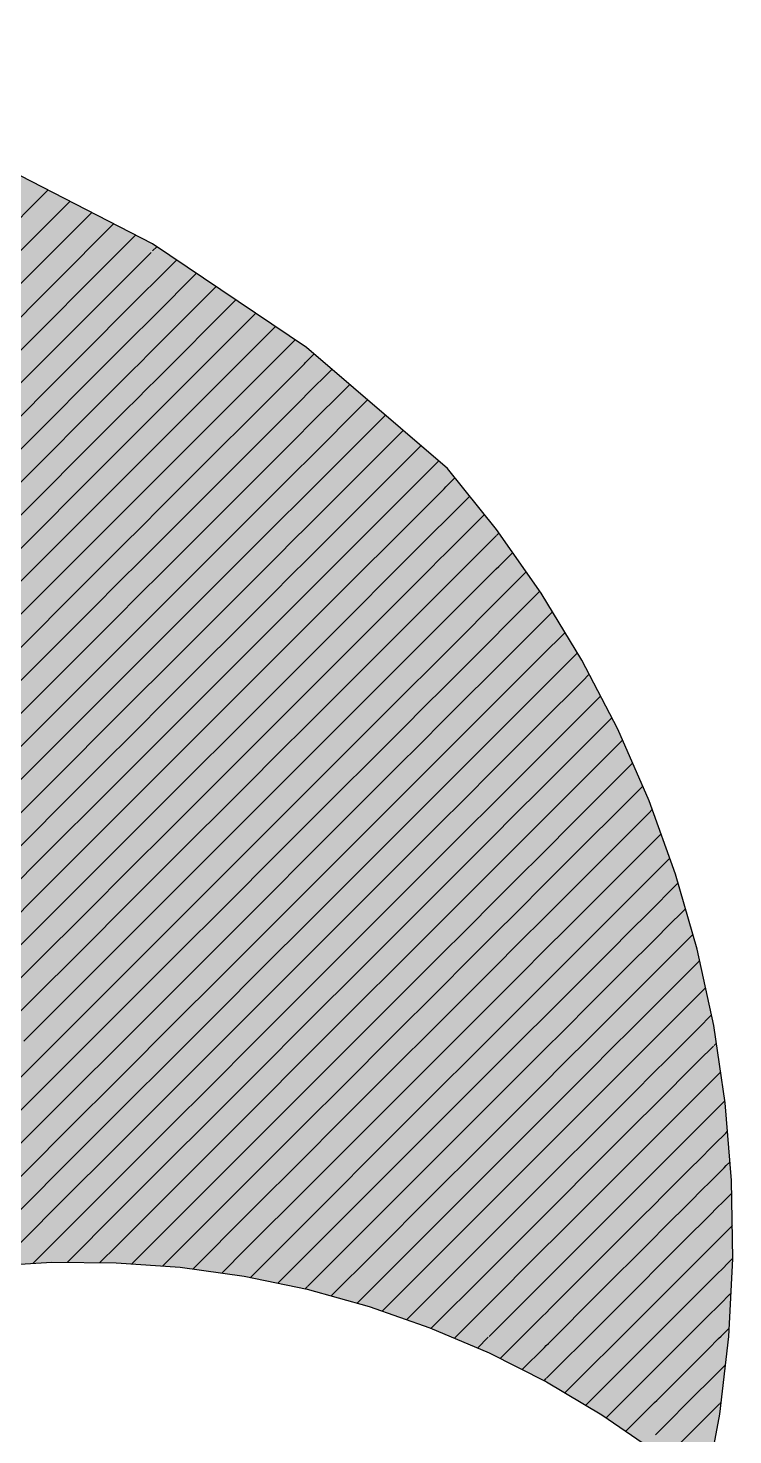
# Model space of a CAD drawing. Extents: x 0 to 7795, y 0 to 4205.
# Drawn here: x 7320.82 to 7328.35, y 790.5 to 805.54 of the extents above; entities that cross this region are included whole.
import ezdxf

# ---------------------------------------------------------------- set-up
doc = ezdxf.new("R2010")
doc.units = 0
doc.header["$MEASUREMENT"] = 0
doc.layers.add('MTH-CARIMBO-TXT1', color=1, linetype='CONTINUOUS')

msp = doc.modelspace()

# ---------------------------------------------------------------- linework, layer by layer
at = {"layer": 'MTH-CARIMBO-TXT1', "linetype": 'Continuous'}
for p, q in [((7320.378875, 803.154874), (7321.029385, 803.805384)), ((7320.379012, 802.801458), (7321.263076, 803.685521)), ((7320.37915, 802.448042), (7321.496767, 803.565659)), ((7320.379287, 802.094626), (7321.730457, 803.445796)), ((7320.379425, 801.74121), (7321.964148, 803.325934)), ((7322.147698, 803.15593), (7322.192854, 803.201086)), ((7320.379562, 801.387794), (7322.130412, 803.138644)), ((7322.157068, 802.811746), (7322.404243, 803.058922)), ((7322.166438, 802.467563), (7322.615633, 802.916758)), ((7322.062447, 802.717125), (7322.09818, 802.752858)), ((7322.09818, 802.752858), (7322.129624, 802.784303)), ((7322.129624, 802.784303), (7322.157068, 802.811746)), ((7322.175808, 802.123379), (7322.827022, 802.774594)), ((7320.3797, 801.034378), (7322.062447, 802.717125)), ((7322.185177, 801.779196), (7323.038411, 802.63243)), ((7322.116564, 802.417689), (7322.166438, 802.467563)), ((7322.194547, 801.435012), (7323.249801, 802.490266)), ((7320.379837, 800.680962), (7321.994482, 802.295607)), ((7321.994482, 802.295607), (7322.05942, 802.360545)), ((7322.05942, 802.360545), (7322.116564, 802.417689)), ((7322.203917, 801.090829), (7323.46119, 802.348102)), ((7322.213287, 800.746645), (7323.672579, 802.205938)), ((7322.02066, 801.968232), (7322.103504, 802.051076)), ((7322.103504, 802.051076), (7322.175808, 802.123379)), ((7323.793657, 801.973462), (7323.874866, 802.054671)), ((7320.379975, 800.327546), (7321.926517, 801.874088)), ((7321.926517, 801.874088), (7322.02066, 801.968232)), ((7322.222657, 800.402462), (7323.769537, 801.949342)), ((7323.769537, 801.949342), (7323.782671, 801.962476)), ((7323.782671, 801.962476), (7323.793657, 801.973462)), ((7323.793822, 801.620074), (7324.064967, 801.891219)), ((7321.9819, 801.575918), (7322.090444, 801.684462)), ((7322.090444, 801.684462), (7322.185177, 801.779196)), ((7323.793987, 801.266685), (7324.255068, 801.727766)), ((7321.858552, 801.45257), (7321.9819, 801.575918)), ((7322.232027, 800.058278), (7323.713287, 801.539539)), ((7323.713287, 801.539539), (7323.757141, 801.583392)), ((7323.757141, 801.583392), (7323.793822, 801.620074)), ((7323.794152, 800.913296), (7324.445169, 801.564313)), ((7320.380112, 799.974131), (7321.858552, 801.45257)), ((7322.077383, 801.317848), (7322.194547, 801.435012)), ((7323.794316, 800.559908), (7324.635269, 801.400861)), ((7321.94314, 801.183605), (7322.077383, 801.317848)), ((7323.73161, 801.204309), (7323.793987, 801.266685)), ((7323.794481, 800.206519), (7324.82537, 801.237408)), ((7321.790586, 801.031052), (7321.94314, 801.183605)), ((7322.064323, 800.951235), (7322.203917, 801.090829)), ((7322.241397, 799.714095), (7323.657037, 801.129735)), ((7323.657037, 801.129735), (7323.73161, 801.204309)), ((7320.38025, 799.620715), (7321.790586, 801.031052)), ((7321.90438, 800.791292), (7322.064323, 800.951235)), ((7323.794646, 799.85313), (7325.015471, 801.073956)), ((7321.722621, 800.609533), (7321.90438, 800.791292)), ((7323.600787, 800.719932), (7323.70608, 800.825225)), ((7323.70608, 800.825225), (7323.794152, 800.913296)), ((7323.794811, 799.499742), (7325.205572, 800.910503)), ((7322.051263, 800.584621), (7322.213287, 800.746645)), ((7322.250767, 799.369911), (7323.600787, 800.719932)), ((7325.262553, 800.613931), (7325.281005, 800.632382)), ((7325.281005, 800.632382), (7325.295713, 800.647091)), ((7325.295713, 800.647091), (7325.307492, 800.65887)), ((7325.307492, 800.65887), (7325.379245, 800.730623)), ((7320.380387, 799.267299), (7321.722621, 800.609533)), ((7321.86562, 800.398979), (7322.051263, 800.584621)), ((7323.68055, 800.446141), (7323.794316, 800.559908)), ((7323.794975, 799.146353), (7325.262553, 800.613931)), ((7325.323336, 800.32116), (7325.536883, 800.534708)), ((7321.654656, 800.188015), (7321.86562, 800.398979)), ((7322.038203, 800.218008), (7322.222657, 800.402462)), ((7323.544538, 800.310129), (7323.68055, 800.446141)), ((7325.339179, 799.98345), (7325.694521, 800.338792)), ((7320.380524, 798.913883), (7321.654656, 800.188015)), ((7321.82686, 800.006665), (7322.038203, 800.218008)), ((7322.260137, 799.025728), (7323.544538, 800.310129)), ((7323.655019, 800.067057), (7323.794481, 800.206519)), ((7323.79514, 798.792965), (7325.18959, 800.187415)), ((7325.18959, 800.187415), (7325.244504, 800.242329)), ((7325.244504, 800.242329), (7325.28828, 800.286104)), ((7325.28828, 800.286104), (7325.323336, 800.32116)), ((7322.025143, 799.851394), (7322.232027, 800.058278)), ((7323.488288, 799.900326), (7323.655019, 800.067057)), ((7325.355023, 799.645741), (7325.822159, 800.112877)), ((7325.826409, 800.117127), (7325.849931, 800.140648)), ((7321.586691, 799.766496), (7321.82686, 800.006665)), ((7322.269507, 798.681544), (7323.488288, 799.900326)), ((7325.208004, 799.852275), (7325.280846, 799.925117)), ((7325.280846, 799.925117), (7325.339179, 799.98345)), ((7325.845972, 799.783136), (7325.99562, 799.932784)), ((7320.380662, 798.560467), (7321.586691, 799.766496)), ((7321.7881, 799.614352), (7322.025143, 799.851394)), ((7323.629489, 799.687973), (7323.794646, 799.85313)), ((7323.795305, 798.439576), (7325.116628, 799.760899)), ((7325.116628, 799.760899), (7325.208004, 799.852275)), ((7325.370867, 799.308031), (7325.818932, 799.756096)), ((7325.818932, 799.756096), (7325.845972, 799.783136)), ((7325.865534, 799.449145), (7326.141308, 799.724919)), ((7321.518726, 799.344978), (7321.7881, 799.614352)), ((7322.012083, 799.484781), (7322.241397, 799.714095)), ((7323.432038, 799.490523), (7323.629489, 799.687973)), ((7325.273413, 799.56413), (7325.355023, 799.645741)), ((7321.74934, 799.222039), (7322.012083, 799.484781)), ((7322.278876, 798.337361), (7323.432038, 799.490523)), ((7323.603958, 799.30889), (7323.794811, 799.499742)), ((7325.043665, 799.334382), (7325.171504, 799.462222)), ((7325.171504, 799.462222), (7325.273413, 799.56413)), ((7325.815704, 799.399315), (7325.865534, 799.449145)), ((7325.885096, 799.115153), (7326.286997, 799.517055)), ((7320.380799, 798.207051), (7321.518726, 799.344978)), ((7321.999023, 799.118167), (7322.250767, 799.369911)), ((7323.375788, 799.080719), (7323.603958, 799.30889)), ((7323.79547, 798.086187), (7325.043665, 799.334382)), ((7325.265979, 799.203143), (7325.370867, 799.308031)), ((7325.38671, 798.970321), (7325.815704, 799.399315)), ((7326.303908, 799.180412), (7326.421702, 799.298206)), ((7321.450761, 798.923459), (7321.74934, 799.222039)), ((7323.578428, 798.929806), (7323.794975, 799.146353)), ((7325.135004, 799.072168), (7325.265979, 799.203143)), ((7325.904658, 798.781162), (7326.303908, 799.180412)), ((7321.710581, 798.829725), (7321.999023, 799.118167)), ((7321.985962, 798.751554), (7322.260137, 799.025728)), ((7322.288246, 797.993177), (7323.375788, 799.080719)), ((7324.970702, 798.907866), (7325.135004, 799.072168)), ((7325.402554, 798.632611), (7325.812477, 799.042534)), ((7325.812477, 799.042534), (7325.885096, 799.115153)), ((7326.306193, 798.829144), (7326.555159, 799.07811)), ((7320.380937, 797.853635), (7321.450761, 798.923459)), ((7321.382796, 798.501941), (7321.710581, 798.829725)), ((7323.319538, 798.670916), (7323.578428, 798.929806)), ((7323.795634, 797.732799), (7324.970702, 798.907866)), ((7325.098504, 798.682114), (7325.258546, 798.842157)), ((7325.258546, 798.842157), (7325.38671, 798.970321)), ((7325.92422, 798.447171), (7326.306193, 798.829144)), ((7326.308479, 798.477876), (7326.688617, 798.858014)), ((7321.671821, 798.437412), (7321.985962, 798.751554)), ((7321.972902, 798.38494), (7322.269507, 798.681544)), ((7323.552898, 798.550722), (7323.79514, 798.792965)), ((7324.897739, 798.48135), (7325.098504, 798.682114)), ((7325.418397, 798.294901), (7325.80925, 798.685754)), ((7325.80925, 798.685754), (7325.904658, 798.781162)), ((7322.297616, 797.648994), (7323.319538, 798.670916)), ((7323.263289, 798.261113), (7323.552898, 798.550722)), ((7325.251112, 798.48117), (7325.402554, 798.632611)), ((7326.310764, 798.126608), (7326.722734, 798.538578)), ((7326.722734, 798.538578), (7326.740634, 798.556478)), ((7326.740634, 798.556478), (7326.813798, 798.629641)), ((7320.381074, 797.500219), (7321.382796, 798.501941)), ((7321.314831, 798.080423), (7321.671821, 798.437412)), ((7321.633061, 798.045099), (7321.972902, 798.38494)), ((7323.527367, 798.171638), (7323.795305, 798.439576)), ((7323.795799, 797.37941), (7324.897739, 798.48135)), ((7325.062003, 798.292061), (7325.251112, 798.48117)), ((7325.806022, 798.328973), (7325.92422, 798.447171)), ((7325.943783, 798.11318), (7326.308479, 798.477876)), ((7326.749761, 798.212051), (7326.934619, 798.39691)), ((7321.959842, 798.018327), (7322.278876, 798.337361)), ((7322.306986, 797.304811), (7323.263289, 798.261113)), ((7324.824776, 798.054834), (7325.062003, 798.292061)), ((7325.243679, 798.120183), (7325.418397, 798.294901)), ((7325.434241, 797.957191), (7325.806022, 798.328973)), ((7320.381212, 797.146803), (7321.314831, 798.080423)), ((7323.207039, 797.85131), (7323.527367, 798.171638)), ((7323.501837, 797.792555), (7323.79547, 798.086187)), ((7325.025503, 797.902007), (7325.243679, 798.120183)), ((7325.802795, 797.972192), (7325.943783, 798.11318)), ((7325.963345, 797.779189), (7326.310764, 798.126608)), ((7326.31305, 797.77534), (7326.704533, 798.166824)), ((7326.704533, 798.166824), (7326.749761, 798.212051)), ((7326.758887, 797.867625), (7327.055441, 798.164178)), ((7321.246866, 797.658904), (7321.633061, 798.045099)), ((7321.594301, 797.652785), (7321.959842, 798.018327)), ((7321.946782, 797.651713), (7322.288246, 797.993177)), ((7323.795964, 797.026021), (7324.824776, 798.054834)), ((7325.236245, 797.759196), (7325.434241, 797.957191)), ((7325.450084, 797.619481), (7325.802795, 797.972192)), ((7327.127417, 797.882601), (7327.170047, 797.92523)), ((7322.316356, 796.960627), (7323.207039, 797.85131)), ((7323.150789, 797.441507), (7323.501837, 797.792555)), ((7324.751813, 797.628317), (7325.025503, 797.902007)), ((7325.799567, 797.615411), (7325.963345, 797.779189)), ((7325.982907, 797.445198), (7326.31305, 797.77534)), ((7326.315335, 797.424073), (7326.686332, 797.795069)), ((7326.686332, 797.795069), (7326.758887, 797.867625)), ((7326.768014, 797.523198), (7327.115287, 797.870471)), ((7327.115287, 797.870471), (7327.127417, 797.882601)), ((7320.381349, 796.793387), (7321.246866, 797.658904)), ((7321.178901, 797.237386), (7321.594301, 797.652785)), ((7321.555541, 797.260472), (7321.946782, 797.651713)), ((7321.933722, 797.2851), (7322.297616, 797.648994)), ((7323.476307, 797.413471), (7323.795634, 797.732799)), ((7323.796129, 796.672633), (7324.751813, 797.628317)), ((7324.989003, 797.511953), (7325.236245, 797.759196)), ((7325.228812, 797.398209), (7325.450084, 797.619481)), ((7327.144695, 797.546325), (7327.277691, 797.679321)), ((7324.67885, 797.201801), (7324.989003, 797.511953)), ((7325.465928, 797.281772), (7325.799567, 797.615411)), ((7326.668131, 797.423315), (7326.768014, 797.523198)), ((7326.777141, 797.178771), (7327.106852, 797.508482)), ((7327.106852, 797.508482), (7327.144695, 797.546325)), ((7322.325726, 796.616444), (7323.150789, 797.441507)), ((7323.094539, 797.031704), (7323.476307, 797.413471)), ((7323.450776, 797.034387), (7323.795799, 797.37941)), ((7324.952503, 797.1219), (7325.228812, 797.398209)), ((7325.79634, 797.25863), (7325.982907, 797.445198)), ((7326.002469, 797.111206), (7326.315335, 797.424073)), ((7326.317621, 797.072805), (7326.668131, 797.423315)), ((7327.161972, 797.210049), (7327.385335, 797.433412)), ((7320.381487, 796.439971), (7321.178901, 797.237386)), ((7321.110936, 796.815867), (7321.555541, 797.260472)), ((7321.516781, 796.868159), (7321.933722, 797.2851)), ((7321.920662, 796.918486), (7322.306986, 797.304811)), ((7323.796293, 796.319244), (7324.67885, 797.201801)), ((7325.221378, 797.037222), (7325.465928, 797.281772)), ((7325.481771, 796.944062), (7325.79634, 797.25863)), ((7326.64993, 797.05156), (7326.777141, 797.178771)), ((7327.098417, 797.146494), (7327.161972, 797.210049)), ((7327.455126, 797.14965), (7327.487953, 797.182477)), ((7322.335096, 796.27226), (7323.094539, 797.031704)), ((7323.038289, 796.6219), (7323.450776, 797.034387)), ((7323.425246, 796.655303), (7323.795964, 797.026021)), ((7324.605887, 796.775285), (7324.952503, 797.1219)), ((7324.916002, 796.731846), (7325.221378, 797.037222)), ((7325.793112, 796.901849), (7326.002469, 797.111206)), ((7326.022031, 796.777215), (7326.317621, 797.072805)), ((7326.319907, 796.721537), (7326.64993, 797.05156)), ((7326.786267, 796.834344), (7327.098417, 797.146494)), ((7327.17925, 796.873774), (7327.455126, 797.14965)), ((7321.042971, 796.394349), (7321.516781, 796.868159)), ((7321.478021, 796.475845), (7321.920662, 796.918486)), ((7321.907601, 796.551872), (7322.316356, 796.960627)), ((7325.213944, 796.676235), (7325.481771, 796.944062)), ((7325.497615, 796.606352), (7325.793112, 796.901849)), ((7327.089982, 796.784505), (7327.17925, 796.873774)), ((7327.458241, 796.799211), (7327.581718, 796.922688)), ((7320.381624, 796.086555), (7321.110936, 796.815867)), ((7323.796458, 795.965855), (7324.605887, 796.775285)), ((7324.532925, 796.348768), (7324.916002, 796.731846)), ((7325.789885, 796.545069), (7326.022031, 796.777215)), ((7326.041594, 796.443224), (7326.319907, 796.721537)), ((7326.631729, 796.679805), (7326.786267, 796.834344)), ((7326.795394, 796.489917), (7327.089982, 796.784505)), ((7327.196528, 796.537498), (7327.458241, 796.799211)), ((7321.894541, 796.185259), (7322.325726, 796.616444)), ((7322.344466, 795.928077), (7323.038289, 796.6219)), ((7322.98204, 796.212097), (7323.425246, 796.655303)), ((7323.399715, 796.276219), (7323.796129, 796.672633)), ((7324.879502, 796.341793), (7325.213944, 796.676235)), ((7325.206511, 796.315248), (7325.497615, 796.606352)), ((7326.322192, 796.370269), (7326.631729, 796.679805)), ((7327.461357, 796.448773), (7327.675483, 796.6629)), ((7320.975006, 795.972831), (7321.478021, 796.475845)), ((7321.439261, 796.083532), (7321.907601, 796.551872)), ((7325.513458, 796.268642), (7325.789885, 796.545069)), ((7325.786657, 796.188288), (7326.041594, 796.443224)), ((7326.613527, 796.308051), (7326.795394, 796.489917)), ((7326.80452, 796.14549), (7327.081547, 796.422517)), ((7327.081547, 796.422517), (7327.196528, 796.537498)), ((7327.213806, 796.201223), (7327.461357, 796.448773)), ((7320.381762, 795.733139), (7321.042971, 796.394349)), ((7321.881481, 795.818645), (7322.335096, 796.27226)), ((7322.92579, 795.802294), (7323.399715, 796.276219)), ((7323.374185, 795.897136), (7323.796293, 796.319244)), ((7323.796623, 795.612467), (7324.532925, 796.348768)), ((7324.459962, 795.922252), (7324.879502, 796.341793)), ((7324.843002, 795.951739), (7325.206511, 796.315248)), ((7325.199077, 795.954261), (7325.513458, 796.268642)), ((7326.061156, 796.109233), (7326.322192, 796.370269)), ((7326.324478, 796.019001), (7326.613527, 796.308051)), ((7327.464472, 796.098335), (7327.732907, 796.36677)), ((7327.732907, 796.36677), (7327.742926, 796.376789)), ((7327.742926, 796.376789), (7327.764228, 796.398092)), ((7321.400501, 795.691219), (7321.894541, 796.185259)), ((7322.353836, 795.583893), (7322.98204, 796.212097)), ((7325.529302, 795.930932), (7325.786657, 796.188288)), ((7326.595326, 795.936296), (7326.80452, 796.14549)), ((7327.073112, 796.060528), (7327.213806, 796.201223)), ((7327.759233, 796.039543), (7327.843221, 796.123531)), ((7320.381899, 795.379724), (7320.975006, 795.972831)), ((7320.907041, 795.551312), (7321.439261, 796.083532)), ((7323.348655, 795.518052), (7323.796458, 795.965855)), ((7325.78343, 795.831507), (7326.061156, 796.109233)), ((7326.080718, 795.775242), (7326.324478, 796.019001)), ((7326.813647, 795.801063), (7327.073112, 796.060528)), ((7327.231084, 795.864947), (7327.464472, 796.098335)), ((7327.467587, 795.747897), (7327.719733, 796.000043)), ((7327.719733, 796.000043), (7327.759233, 796.039543)), ((7321.361741, 795.298906), (7321.881481, 795.818645)), ((7321.868421, 795.452032), (7322.344466, 795.928077)), ((7322.86954, 795.392491), (7323.374185, 795.897136)), ((7323.796788, 795.259078), (7324.459962, 795.922252)), ((7324.386999, 795.495736), (7324.843002, 795.951739)), ((7324.806502, 795.561685), (7325.199077, 795.954261)), ((7325.191644, 795.593274), (7325.529302, 795.930932)), ((7325.545145, 795.593222), (7325.78343, 795.831507)), ((7326.326763, 795.667733), (7326.595326, 795.936296)), ((7327.064677, 795.69854), (7327.231084, 795.864947)), ((7327.775541, 795.702297), (7327.922214, 795.848971)), ((7320.839076, 795.129794), (7321.400501, 795.691219)), ((7322.363206, 795.23971), (7322.92579, 795.802294)), ((7325.780202, 795.474726), (7326.080718, 795.775242)), ((7326.10028, 795.44125), (7326.326763, 795.667733)), ((7326.577125, 795.564542), (7326.813647, 795.801063)), ((7326.822773, 795.456636), (7327.064677, 795.69854)), ((7327.248362, 795.528672), (7327.467587, 795.747897)), ((7327.706559, 795.633315), (7327.775541, 795.702297)), ((7320.382037, 795.026308), (7320.907041, 795.551312)), ((7321.855361, 795.085418), (7322.353836, 795.583893)), ((7322.81329, 794.982688), (7323.348655, 795.518052)), ((7323.323124, 795.138968), (7323.796623, 795.612467)), ((7324.314036, 795.06922), (7324.806502, 795.561685)), ((7324.770001, 795.171632), (7325.191644, 795.593274)), ((7325.18421, 795.232287), (7325.545145, 795.593222)), ((7326.329049, 795.316465), (7326.577125, 795.564542)), ((7327.056242, 795.336552), (7327.248362, 795.528672)), ((7327.470702, 795.397459), (7327.706559, 795.633315)), ((7327.791848, 795.365052), (7327.970394, 795.543597)), ((7327.970394, 795.543597), (7327.994561, 795.567764)), ((7321.322981, 794.906592), (7321.868421, 795.452032)), ((7322.372575, 794.895526), (7322.86954, 795.392491)), ((7323.796952, 794.90569), (7324.386999, 795.495736)), ((7325.560989, 795.255512), (7325.780202, 795.474726)), ((7325.776975, 795.117945), (7326.10028, 795.44125)), ((7326.558924, 795.192787), (7326.822773, 795.456636)), ((7327.26564, 795.192396), (7327.470702, 795.397459)), ((7327.693385, 795.266588), (7327.791848, 795.365052)), ((7320.771111, 794.708275), (7321.361741, 795.298906)), ((7321.842301, 794.718805), (7322.363206, 795.23971)), ((7323.297594, 794.759884), (7323.796788, 795.259078)), ((7324.733501, 794.781578), (7325.18421, 795.232287)), ((7325.176777, 794.8713), (7325.560989, 795.255512)), ((7326.119842, 795.107259), (7326.329049, 795.316465)), ((7326.8319, 795.11221), (7327.056242, 795.336552)), ((7327.473818, 795.047021), (7327.693385, 795.266588)), ((7327.975688, 795.195338), (7328.057657, 795.277306)), ((7320.382174, 794.672892), (7320.839076, 795.129794)), ((7321.284222, 794.514279), (7321.855361, 795.085418)), ((7322.757041, 794.572884), (7323.323124, 795.138968)), ((7323.797117, 794.552301), (7324.314036, 795.06922)), ((7324.241073, 794.642703), (7324.770001, 795.171632)), ((7325.576832, 794.917803), (7325.776975, 795.117945)), ((7325.773748, 794.761164), (7326.119842, 795.107259)), ((7326.331334, 794.965198), (7326.558924, 795.192787)), ((7326.540723, 794.821033), (7326.8319, 795.11221)), ((7327.047806, 794.974563), (7327.26564, 795.192396)), ((7327.808156, 795.027806), (7327.975688, 795.195338)), ((7322.381945, 794.551343), (7322.81329, 794.982688)), ((7325.169343, 794.510313), (7325.576832, 794.917803)), ((7326.139405, 794.773268), (7326.331334, 794.965198)), ((7326.841026, 794.767783), (7327.047806, 794.974563)), ((7327.282917, 794.856121), (7327.473818, 795.047021)), ((7327.680211, 794.899861), (7327.808156, 795.027806)), ((7327.980982, 794.847078), (7328.120753, 794.986849)), ((7320.703146, 794.286757), (7321.322981, 794.906592)), ((7321.829241, 794.352191), (7322.372575, 794.895526)), ((7323.272063, 794.380801), (7323.796952, 794.90569)), ((7324.16811, 794.216187), (7324.733501, 794.781578)), ((7324.697001, 794.391524), (7325.176777, 794.8713)), ((7325.592676, 794.580093), (7325.773748, 794.761164)), ((7325.77052, 794.404383), (7326.139405, 794.773268)), ((7326.33362, 794.61393), (7326.540723, 794.821033)), ((7326.522522, 794.449278), (7326.841026, 794.767783)), ((7327.039371, 794.612575), (7327.282917, 794.856121)), ((7327.476933, 794.696583), (7327.680211, 794.899861)), ((7327.824463, 794.69056), (7327.980982, 794.847078)), ((7321.245462, 794.121966), (7321.842301, 794.718805)), ((7322.700791, 794.163081), (7323.297594, 794.759884)), ((7323.797282, 794.198912), (7324.241073, 794.642703)), ((7326.158967, 794.439277), (7326.33362, 794.61393)), ((7326.850153, 794.423356), (7327.039371, 794.612575)), ((7327.300195, 794.519845), (7327.476933, 794.696583)), ((7327.667037, 794.533133), (7327.824463, 794.69056)), ((7327.986276, 794.498819), (7328.141444, 794.653987)), ((7328.148605, 794.661148), (7328.173292, 794.685835)), ((7320.635181, 793.865238), (7321.284222, 794.514279)), ((7321.81618, 793.985578), (7322.381945, 794.551343)), ((7322.391315, 794.207159), (7322.757041, 794.572884)), ((7323.246533, 794.001717), (7323.797117, 794.552301)), ((7324.660501, 794.001471), (7325.169343, 794.510313)), ((7325.16191, 794.149326), (7325.592676, 794.580093)), ((7327.030936, 794.250586), (7327.300195, 794.519845)), ((7327.480048, 794.346145), (7327.667037, 794.533133)), ((7327.840771, 794.353314), (7327.986276, 794.498819)), ((7321.206702, 793.729652), (7321.829241, 794.352191)), ((7322.644541, 793.753278), (7323.272063, 794.380801)), ((7324.095147, 793.789671), (7324.697001, 794.391524)), ((7325.60852, 794.242383), (7325.77052, 794.404383)), ((7325.767293, 794.047603), (7326.158967, 794.439277)), ((7326.335905, 794.262662), (7326.522522, 794.449278)), ((7326.504321, 794.077524), (7326.850153, 794.423356)), ((7327.317473, 794.183569), (7327.480048, 794.346145)), ((7327.653863, 794.166406), (7327.840771, 794.353314)), ((7328.134993, 794.293982), (7328.153899, 794.312889)), ((7328.153899, 794.312889), (7328.219074, 794.378063)), ((7321.80312, 793.618964), (7322.391315, 794.207159)), ((7322.400685, 793.862976), (7322.700791, 794.163081)), ((7323.221003, 793.622633), (7323.797282, 794.198912)), ((7323.797447, 793.845524), (7324.16811, 794.216187)), ((7325.154476, 793.788339), (7325.60852, 794.242383)), ((7326.178529, 794.105286), (7326.335905, 794.262662)), ((7326.859279, 794.078929), (7327.030936, 794.250586)), ((7327.022501, 793.888598), (7327.317473, 794.183569)), ((7327.483164, 793.995707), (7327.653863, 794.166406)), ((7327.99157, 794.150559), (7328.134993, 794.293982)), ((7320.567216, 793.44372), (7321.245462, 794.121966)), ((7324.624, 793.611417), (7325.16191, 794.149326)), ((7325.624363, 793.904673), (7325.767293, 794.047603)), ((7325.764065, 793.690822), (7326.178529, 794.105286)), ((7326.338191, 793.911394), (7326.504321, 794.077524)), ((7326.48612, 793.705769), (7326.859279, 794.078929)), ((7327.640689, 793.799678), (7327.857079, 794.016068)), ((7327.857079, 794.016068), (7327.99157, 794.150559)), ((7328.159193, 793.964629), (7328.264856, 794.070292)), ((7321.167942, 793.337339), (7321.81618, 793.985578)), ((7321.79006, 793.252351), (7322.400685, 793.862976)), ((7322.588291, 793.343475), (7323.246533, 794.001717)), ((7324.022184, 793.363155), (7324.660501, 794.001471)), ((7325.147043, 793.427353), (7325.624363, 793.904673)), ((7326.198091, 793.771294), (7326.338191, 793.911394)), ((7326.868406, 793.734502), (7327.022501, 793.888598)), ((7327.334751, 793.847294), (7327.483164, 793.995707)), ((7327.996864, 793.8023), (7328.128541, 793.933978)), ((7328.128541, 793.933978), (7328.159193, 793.964629)), ((7320.499251, 793.022202), (7321.206702, 793.729652)), ((7322.410055, 793.518792), (7322.644541, 793.753278)), ((7323.195472, 793.243549), (7323.797447, 793.845524)), ((7323.797611, 793.492135), (7324.095147, 793.789671)), ((7324.5875, 793.221364), (7325.154476, 793.788339)), ((7325.760838, 793.334041), (7326.198091, 793.771294)), ((7326.467918, 793.334015), (7326.868406, 793.734502)), ((7327.014066, 793.526609), (7327.334751, 793.847294)), ((7327.486279, 793.645268), (7327.640689, 793.799678)), ((7327.873386, 793.678822), (7327.996864, 793.8023)), ((7328.164487, 793.61637), (7328.262215, 793.714098)), ((7328.262215, 793.714098), (7328.273103, 793.724986)), ((7328.273103, 793.724986), (7328.292928, 793.74481)), ((7321.129182, 792.945026), (7321.80312, 793.618964)), ((7322.532041, 792.933672), (7323.221003, 793.622633)), ((7323.949222, 792.936638), (7324.624, 793.611417)), ((7325.139609, 793.066366), (7325.640207, 793.566963)), ((7325.640207, 793.566963), (7325.764065, 793.690822)), ((7326.217653, 793.437303), (7326.340476, 793.560126)), ((7326.340476, 793.560126), (7326.48612, 793.705769)), ((7327.352029, 793.511018), (7327.486279, 793.645268)), ((7327.627515, 793.432951), (7327.873386, 793.678822)), ((7328.002158, 793.45404), (7328.12209, 793.573973)), ((7328.12209, 793.573973), (7328.164487, 793.61637)), ((7321.777, 792.885737), (7322.410055, 793.518792)), ((7323.169942, 792.864465), (7323.797611, 793.492135)), ((7324.551, 792.83131), (7325.147043, 793.427353)), ((7325.75761, 792.97726), (7326.217653, 793.437303)), ((7326.877532, 793.390075), (7327.014066, 793.526609)), ((7327.005631, 793.164621), (7327.352029, 793.511018)), ((7327.489394, 793.29483), (7327.627515, 793.432951)), ((7327.889694, 793.341577), (7328.002158, 793.45404)), ((7328.278397, 793.376727), (7328.319606, 793.417935)), ((7320.431286, 792.600683), (7321.167942, 793.337339)), ((7322.419425, 793.174609), (7322.588291, 793.343475)), ((7323.797776, 793.138746), (7324.022184, 793.363155)), ((7325.65605, 793.229253), (7325.760838, 793.334041)), ((7326.342762, 793.208858), (7326.467918, 793.334015)), ((7326.449717, 792.96226), (7326.877532, 793.390075)), ((7327.369307, 793.174743), (7327.489394, 793.29483)), ((7327.614341, 793.066224), (7327.889694, 793.341577)), ((7328.115639, 793.213968), (7328.169781, 793.26811)), ((7328.169781, 793.26811), (7328.255764, 793.354093)), ((7328.255764, 793.354093), (7328.278397, 793.376727)), ((7321.090422, 792.552712), (7321.79006, 793.252351)), ((7321.76394, 792.519124), (7322.419425, 793.174609)), ((7322.475792, 792.523869), (7323.195472, 793.243549)), ((7323.144412, 792.485382), (7323.797776, 793.138746)), ((7323.876259, 792.510122), (7324.5875, 793.221364)), ((7325.132175, 792.705379), (7325.65605, 793.229253)), ((7326.237216, 793.103312), (7326.342762, 793.208858)), ((7326.886659, 793.045648), (7327.005631, 793.164621)), ((7326.997196, 792.802632), (7327.369307, 793.174743)), ((7328.007452, 793.105781), (7328.115639, 793.213968)), ((7324.5145, 792.441256), (7325.139609, 793.066366)), ((7325.671894, 792.891543), (7325.75761, 792.97726)), ((7325.754383, 792.620479), (7326.237216, 793.103312)), ((7326.345047, 792.85759), (7326.449717, 792.96226)), ((7326.431516, 792.590506), (7326.886659, 793.045648)), ((7327.492509, 792.944392), (7327.614341, 793.066224)), ((7327.601167, 792.699496), (7327.906001, 793.004331)), ((7327.906001, 793.004331), (7328.007452, 793.105781)), ((7328.175075, 792.919851), (7328.249313, 792.994089)), ((7328.249313, 792.994089), (7328.283691, 793.028467)), ((7328.283691, 793.028467), (7328.333634, 793.07841)), ((7320.49252, 792.308364), (7321.129182, 792.945026)), ((7321.233157, 792.341894), (7321.777, 792.885737)), ((7321.924846, 792.326476), (7322.428795, 792.830425)), ((7322.428795, 792.830425), (7322.532041, 792.933672)), ((7322.575918, 792.270442), (7323.169942, 792.864465)), ((7323.797941, 792.785358), (7323.949222, 792.936638)), ((7323.803296, 792.083606), (7324.551, 792.83131)), ((7325.124742, 792.344392), (7325.671894, 792.891543)), ((7326.256778, 792.769321), (7326.345047, 792.85759)), ((7326.988761, 792.440644), (7327.386584, 792.838467)), ((7327.386584, 792.838467), (7327.492509, 792.944392)), ((7328.012745, 792.757521), (7328.109188, 792.853964)), ((7328.109188, 792.853964), (7328.175075, 792.919851)), ((7323.192513, 792.17993), (7323.797941, 792.785358)), ((7324.477999, 792.051203), (7325.132175, 792.705379)), ((7325.751155, 792.263698), (7326.256778, 792.769321)), ((7326.413315, 792.218751), (7326.895785, 792.701221)), ((7326.895785, 792.701221), (7326.997196, 792.802632)), ((7327.495625, 792.593954), (7327.601167, 792.699496)), ((7327.587993, 792.332769), (7327.922309, 792.667085)), ((7327.922309, 792.667085), (7328.012745, 792.757521)), ((7328.242861, 792.634084), (7328.288985, 792.680208)), ((7328.288985, 792.680208), (7328.327183, 792.718405)), ((7328.327183, 792.718405), (7328.343413, 792.734635)), ((7320.868589, 792.330879), (7321.090422, 792.552712)), ((7321.584506, 792.33969), (7321.76394, 792.519124)), ((7322.438165, 792.486242), (7322.475792, 792.523869)), ((7323.798106, 792.431969), (7323.876259, 792.510122)), ((7325.117308, 791.983405), (7325.687737, 792.553834)), ((7325.687737, 792.553834), (7325.754383, 792.620479)), ((7326.27634, 792.43533), (7326.347333, 792.506323)), ((7326.347333, 792.506323), (7326.431516, 792.590506)), ((7327.403862, 792.502192), (7327.495625, 792.593954)), ((7328.102737, 792.493959), (7328.180368, 792.571591)), ((7328.180368, 792.571591), (7328.242861, 792.634084)), ((7322.254507, 792.302584), (7322.438165, 792.486242)), ((7322.886239, 792.227209), (7323.144412, 792.485382)), ((7323.485336, 792.1192), (7323.798106, 792.431969)), ((7324.056043, 791.9828), (7324.5145, 792.441256)), ((7325.747928, 791.906918), (7326.27634, 792.43533)), ((7326.395114, 791.846997), (7326.904912, 792.356795)), ((7326.904912, 792.356795), (7326.988761, 792.440644)), ((7326.980326, 792.078656), (7327.403862, 792.502192)), ((7327.938616, 792.329839), (7328.018039, 792.409262)), ((7328.018039, 792.409262), (7328.102737, 792.493959)), ((7328.294279, 792.331948), (7328.320732, 792.358401)), ((7328.320732, 792.358401), (7328.348706, 792.386376)), ((7324.601619, 791.821269), (7325.124742, 792.344392)), ((7325.124609, 791.637152), (7325.703581, 792.216124)), ((7325.703581, 792.216124), (7325.751155, 792.263698)), ((7326.349618, 792.155055), (7326.413315, 792.218751)), ((7327.42114, 792.165916), (7327.49874, 792.243516)), ((7327.49874, 792.243516), (7327.587993, 792.332769)), ((7327.574819, 791.966041), (7327.938616, 792.329839)), ((7328.096285, 792.133955), (7328.185662, 792.223332)), ((7328.185662, 792.223332), (7328.23641, 792.274079)), ((7328.23641, 792.274079), (7328.294279, 792.331948)), ((7323.778159, 792.058469), (7323.79827, 792.07858)), ((7325.7447, 791.550137), (7326.295902, 792.101339)), ((7326.295902, 792.101339), (7326.349618, 792.155055)), ((7326.914038, 792.012368), (7326.980326, 792.078656)), ((7326.971891, 791.716667), (7327.42114, 792.165916)), ((7327.954924, 791.992593), (7328.023333, 792.061002)), ((7328.023333, 792.061002), (7328.096285, 792.133955)), ((7324.332824, 791.906028), (7324.477999, 792.051203)), ((7324.863517, 791.729613), (7325.117308, 791.983405)), ((7325.719424, 791.878414), (7325.747928, 791.906918)), ((7326.376913, 791.475242), (7326.914038, 792.012368)), ((7327.501855, 791.893078), (7327.574819, 791.966041)), ((7327.561645, 791.599314), (7327.954924, 791.992593)), ((7328.190956, 791.875072), (7328.229959, 791.914075)), ((7328.229959, 791.914075), (7328.299573, 791.983689)), ((7328.299573, 791.983689), (7328.31428, 791.998396)), ((7328.31428, 791.998396), (7328.330034, 792.01415)), ((7325.372542, 791.531531), (7325.719424, 791.878414)), ((7325.861716, 791.313599), (7326.315465, 791.767347)), ((7326.315465, 791.767347), (7326.351904, 791.803787)), ((7326.351904, 791.803787), (7326.395114, 791.846997)), ((7326.963456, 791.354679), (7327.438418, 791.829641)), ((7327.438418, 791.829641), (7327.501855, 791.893078)), ((7328.028627, 791.712743), (7328.089834, 791.77395)), ((7328.089834, 791.77395), (7328.190956, 791.875072)), ((7326.358712, 791.103488), (7326.923165, 791.667941)), ((7326.923165, 791.667941), (7326.971891, 791.716667)), ((7327.548471, 791.232587), (7327.971232, 791.655348)), ((7327.971232, 791.655348), (7328.028627, 791.712743)), ((7328.223508, 791.55407), (7328.304867, 791.635429)), ((7325.620475, 791.425911), (7325.735268, 791.540704)), ((7326.335027, 791.433356), (7326.35419, 791.452519)), ((7326.35419, 791.452519), (7326.376913, 791.475242)), ((7326.955021, 790.99269), (7327.455696, 791.493365)), ((7327.455696, 791.493365), (7327.504971, 791.54264)), ((7327.504971, 791.54264), (7327.561645, 791.599314)), ((7328.083383, 791.413945), (7328.19625, 791.526813)), ((7328.19625, 791.526813), (7328.223508, 791.55407)), ((7326.096409, 791.194739), (7326.335027, 791.433356)), ((7326.554501, 790.945724), (7326.932291, 791.323514)), ((7326.932291, 791.323514), (7326.963456, 791.354679)), ((7327.535297, 790.865859), (7327.987539, 791.318102)), ((7327.987539, 791.318102), (7328.033921, 791.364483)), ((7328.033921, 791.364483), (7328.083383, 791.413945)), ((7326.995768, 790.679884), (7327.472974, 791.157089)), ((7327.472974, 791.157089), (7327.508086, 791.192202)), ((7327.508086, 791.192202), (7327.548471, 791.232587)), ((7328.076932, 791.053941), (7328.201544, 791.178553)), ((7328.201544, 791.178553), (7328.217057, 791.194066)), ((7328.217057, 791.194066), (7328.270896, 791.247905)), ((7326.331102, 791.075878), (7326.354589, 791.099365)), ((7328.003847, 790.980856), (7328.039215, 791.016224)), ((7328.039215, 791.016224), (7328.076932, 791.053941)), ((7326.776516, 790.814185), (7326.941418, 790.979087)), ((7326.941418, 790.979087), (7326.955021, 790.99269)), ((7327.511201, 790.841764), (7327.535297, 790.865859)), ((7327.522123, 790.499132), (7328.003847, 790.980856)), ((7327.205527, 790.53609), (7327.490251, 790.820814)), ((7327.490251, 790.820814), (7327.511201, 790.841764)), ((7328.070481, 790.693936), (7328.206838, 790.830294)), ((7328.210605, 790.834061), (7328.223681, 790.847137)), ((7327.618818, 790.242274), (7328.020154, 790.64361)), ((7328.020154, 790.64361), (7328.044509, 790.667964)), ((7328.044509, 790.667964), (7328.070481, 790.693936))]:
    msp.add_line(p, q, dxfattribs=at)
for points in [[(7328.056215, 789.897863), (7328.208536, 790.718583), (7328.306202, 791.547585), (7328.348785, 792.381233), (7328.336097, 793.215872), (7328.268196, 794.047841), (7328.145377, 794.873491), (7327.968181, 795.689202), (7327.737384, 796.491396), (7327.453998, 797.276555), (7327.119266, 798.041237), (7326.734656, 798.782086), (7326.301855, 799.495855), (7325.822761, 800.179413), (7325.299475, 800.829763), (7323.793587, 802.124557), (7322.145603, 803.232863), (7320.378492, 804.139234), (7318.51688, 804.831039), (7316.586713, 805.298635), (7314.614891, 805.535507), (7312.628894, 805.538353), (7310.656401, 805.307133), (7308.724902, 804.845069)], [(7314.104599, 790.423807), (7314.61119, 790.708867), (7315.130558, 790.969926), (7315.661565, 791.206413), (7316.203049, 791.41781), (7316.753826, 791.603656), (7317.312691, 791.763543), (7317.878422, 791.897121), (7318.44978, 792.004099), (7319.025515, 792.084243), (7319.70071, 792.215461), (7320.383096, 792.301812), (7321.069695, 792.34292), (7321.757509, 792.338604), (7322.443537, 792.288884), (7323.124786, 792.193976), (7323.798282, 792.054296), (7324.461085, 791.870451), (7325.110304, 791.643246), (7325.743104, 791.373671), (7326.356725, 791.062902), (7326.948487, 790.712297), (7327.515809, 790.323384)]]:
    msp.add_lwpolyline(points, dxfattribs=at)
for points in [[(7322.145603, 803.232863), (7320.378492, 804.139234), (7320.383096, 792.301812)], [(7322.145603, 803.232863), (7320.383096, 792.301812), (7321.069695, 792.34292)], [(7322.145603, 803.232863), (7321.069695, 792.34292), (7321.757509, 792.338604)], [(7322.145603, 803.232863), (7321.757509, 792.338604), (7322.443537, 792.288884)], [(7322.145603, 803.232863), (7322.443537, 792.288884), (7323.793587, 802.124557)], [(7322.443537, 792.288884), (7323.124786, 792.193976), (7323.793587, 802.124557)], [(7323.124786, 792.193976), (7323.798282, 792.054296), (7323.793587, 802.124557)], [(7323.793587, 802.124557), (7323.798282, 792.054296), (7325.299475, 800.829763)], [(7323.798282, 792.054296), (7324.461085, 791.870451), (7325.299475, 800.829763)], [(7325.110304, 791.643246), (7325.299475, 800.829763), (7324.461085, 791.870451)], [(7325.743104, 791.373671), (7325.299475, 800.829763), (7325.110304, 791.643246)], [(7325.743104, 791.373671), (7325.822761, 800.179413), (7325.299475, 800.829763)], [(7326.356725, 791.062902), (7325.822761, 800.179413), (7325.743104, 791.373671)], [(7326.356725, 791.062902), (7326.301855, 799.495855), (7325.822761, 800.179413)], [(7326.301855, 799.495855), (7326.356725, 791.062902), (7326.734656, 798.782086)], [(7326.356725, 791.062902), (7326.948487, 790.712297), (7326.734656, 798.782086)], [(7326.948487, 790.712297), (7327.119266, 798.041237), (7326.734656, 798.782086)], [(7327.119266, 798.041237), (7326.948487, 790.712297), (7327.515809, 790.323384)], [(7327.453998, 797.276555), (7327.119266, 798.041237), (7327.515809, 790.323384)], [(7327.737384, 796.491396), (7327.453998, 797.276555), (7327.515809, 790.323384)], [(7328.056215, 789.897863), (7327.737384, 796.491396), (7327.515809, 790.323384)], [(7328.056215, 789.897863), (7327.968181, 795.689202), (7327.737384, 796.491396)], [(7328.145377, 794.873491), (7327.968181, 795.689202), (7328.056215, 789.897863)], [(7328.208536, 790.718583), (7328.145377, 794.873491), (7328.056215, 789.897863)], [(7328.268196, 794.047841), (7328.145377, 794.873491), (7328.208536, 790.718583)], [(7328.306202, 791.547585), (7328.268196, 794.047841), (7328.208536, 790.718583)], [(7328.336097, 793.215872), (7328.268196, 794.047841), (7328.306202, 791.547585)], [(7328.348785, 792.381233), (7328.336097, 793.215872), (7328.306202, 791.547585)]]:
    msp.add_solid(points, dxfattribs=at)

doc.saveas('drawing.dxf')
